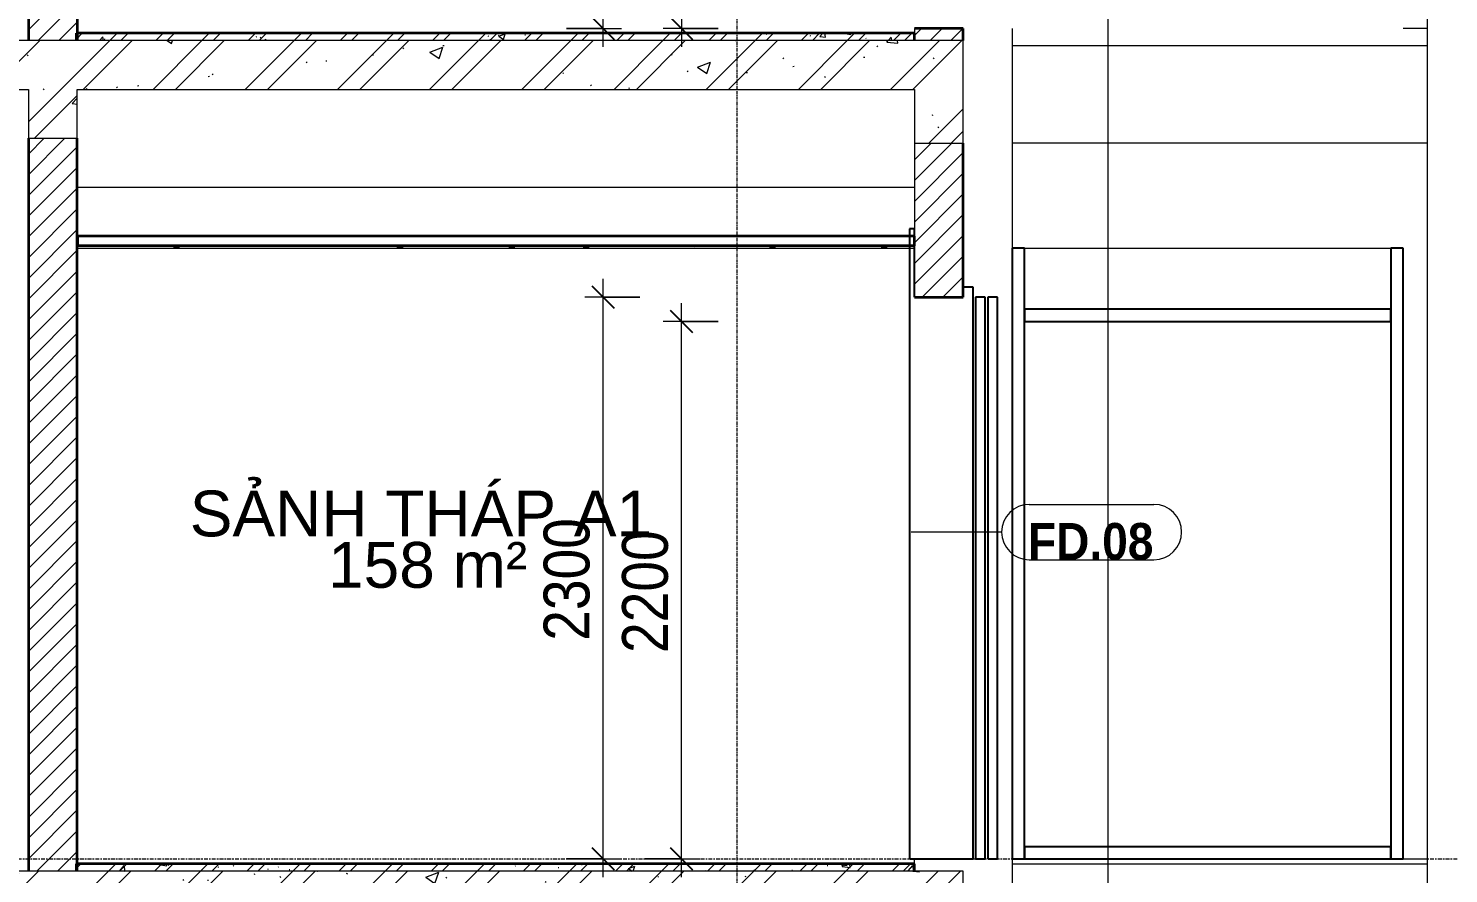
# Model space of a CAD drawing. Header units: millimetres. Extents: x 41641 to 74043, y -6777 to 34550.
# Drawn here: x 45537 to 51348, y 5540 to 9000 of the extents above; entities that cross this region are included whole.
import ezdxf

# ---------------------------------------------------------------- set-up
doc = ezdxf.new("R2010")
doc.units = ezdxf.units.MM
doc.linetypes.add('Centre', pattern=[31.75, 6.35, -4.7625, 15.875, -4.7625])
doc.linetypes.add('Grid Line', pattern=[22.225, 12.7, -3.175, 3.175, -3.175])
for name, color, linetype, lineweight in [('0-1', 7, 'Continuous', 5), ('A-ANNO-DIMS', 211, 'Continuous', 9), ('A-ANNO-DIMS-75', 211, 'Continuous', 9), ('A-AREA-IDEN', 2, 'Continuous', 9), ('A-CLNG-2', 7, 'Continuous', 35), ('A-CLNG-FNSH-1', 250, 'Continuous', 18), ('A-CLNG-PATT', 13, 'Continuous', 18), ('A-DETL-GENF-1', 9, 'Continuous', 18), ('A-DETL-THIN', 151, 'Continuous', 18), ('A-DOOR', 31, 'Continuous', 18), ('A-DOOR-1', 31, 'Continuous', 25), ('A-DOOR-IDEN', 31, 'Continuous', 9), ('A-FLOR', 192, 'Continuous', 18), ('A-FLOR-FNSH-1', 7, 'Continuous', 35), ('A-FLOR-LEVL-2', 51, 'Centre', 9), ('A-FLOR-PATT-3', 8, 'Continuous', 18), ('A-WALL', 113, 'Continuous', 18), ('A-WALL-1', 7, 'Continuous', 35), ('A-WALL-PATT', 111, 'Continuous', 18), ('S-BEAM-2', 250, 'Continuous', 18), ('S-COLS-1', 250, 'Continuous', 18), ('S-GRID-1', 1, 'Grid Line', 9)]:
    doc.layers.add(name, color=color, linetype=linetype, lineweight=lineweight)
doc.styles.add('Arial', font='arial.ttf', dxfattribs={"height": 187.5})
doc.styles.add('Arial_B', font='arialbd.ttf', dxfattribs={"width": 0.9, "height": 150})
doc.styles.add('UTM Avo', font='', dxfattribs={"width": 0.9, "height": 187.5})
doc.styles.get('UTM Avo').set_extended_font_data('UTM Avo')
doc.dimstyles.new('1_Dim_chi_tiet_2_5', dxfattribs={"dimscale": 304.8, "dimtxt": 187.368928, "dimasz": 0.295276, "dimexe": 0.246063, "dimexo": 0.0625, "dimgap": 0.024606, "dimtad": 1, "dimdec": 0, "dimrnd": 5, "dimzin": 0, "dimdsep": 46, "dimtxsty": 'UTM Avo', "dimblk1": 'OBLIQUE', "dimblk2": 'OBLIQUE', "dimsah": 1, "dimcen": 0.09, "dimdle": 0.246063, "dimazin": 0, "dimtfac": 1, "dimtdec": 4, "dimtix": 1, "dimtmove": 0, "dimatfit": 3, "dimfxl": 0.492126, "dimfxlon": 1, "dimtvp": 1, "dimtolj": 1, "dimtzin": 0, "dimarcsym": 2})
pattern_1 = [(45, (48873.26, 15725), (-42.4264, 42.4264), [])]
pattern_2 = [(50, (48873.26, 15725), (273.276, -23.909), [28.575, -314.325]), (355, (48873.26, 15725), (-52.865, 286.585), [22.86, -251.46]), (100.451, (48896.03, 15723), (220.414, 262.6745), [24.285, -267.135]), (46.184, (48873.26, 15801.2), (406.619, -63.065), [42.862, -471.487]), (96.636, (48907.14, 15795.94), (356.104, 371.141), [36.428, -400.703]), (351.184, (48873.26, 15801.2), (356.107, 371.138), [34.29, -377.19]), (21, (48911.36, 15782.15), (227.421, -153.398), [28.575, -314.325]), (326, (48911.36, 15782.15), (92.703, 276.282), [22.86, -251.46]), (71.451, (48930.3, 15769.37), (320.1254, 122.8816), [24.285, -267.135]), (37.5, (48873.26, 15725), (4.6325, 126.8326), [2.515, -245.897, 2.515, -252.755, -252.413]), (37.5, (48873.26, 15725), (4.6325, 126.8326), [-503.682, 2.515, -249.898]), (7.5, (48873.26, 15725), (100.2292, 150.2711), [2.515, -143.027, 2.515, -240.182, -96.203]), (7.5, (48873.26, 15725), (100.2292, 150.2711), [-388.239, 2.515, -93.688]), (327.5, (48788.3, 15725), (203.3868, -8.5935), [2.515, -92.735, 2.515, -294.665, -394.335]), (327.5, (48788.3, 15725), (203.3868, -8.5935), [-392.43, 2.515, -391.82]), (317.5, (48750.2, 15725), (222.1944, 38.1398), [2.515, -121.31, 2.515, -194.843, -280.035]), (317.5, (48750.2, 15725), (222.1944, 38.1398), [-321.183, 2.515, -277.52]), (45, (48873.26, 15725), (-94.2927, 94.2927), []), (45, (48873.26, 15867.88), (-94.2927, 94.2927), [])]
pattern_3 = [(50, (48873.26, 15725), (546.553, -47.817), [57.15, -628.65]), (355, (48873.26, 15725), (-105.728, 573.17), [45.72, -502.92]), (100.451, (48918.8, 15721), (440.828, 525.35), [48.57, -534.27]), (46.184, (48873.26, 15877.4), (813.237, -126.13), [85.725, -942.975]), (96.636, (48941, 15866.9), (712.21, 742.283), [72.855, -801.405]), (351.184, (48873.3, 15877.4), (712.215, 742.276), [68.58, -754.38]), (21, (48949.46, 15839.3), (454.843, -306.796), [57.15, -628.65]), (326, (48949.46, 15839.3), (185.406, 552.564), [45.72, -502.92]), (71.451, (48987.36, 15813.73), (640.251, 245.764), [48.57, -534.27]), (37.5, (48873.26, 15725), (9.2664, 253.665), [5.029, -491.795, 5.029, -505.511, -504.825]), (37.5, (48873.26, 15725), (9.2664, 253.665), [-1007.364, 5.029, -499.796]), (7.5, (48873.26, 15725), (200.4594, 300.5414), [5.029, -286.055, 5.029, -480.365, -192.405]), (7.5, (48873.26, 15725), (200.4594, 300.5414), [-776.478, 5.029, -187.376]), (327.5, (48703.33, 15725), (406.773, -17.1864), [5.029, -185.471, 5.029, -589.331, -788.67]), (327.5, (48703.33, 15725), (406.773, -17.1864), [-784.86, 5.029, -783.641]), (317.5, (48627.13, 15725), (444.388, 76.28), [5.029, -242.621, 5.029, -389.687, -560.07]), (317.5, (48627.13, 15725), (444.388, 76.28), [-642.366, 5.03, -555.04]), (45, (48873.26, 15725), (-188.5854, 188.5854), []), (45, (48873.26, 16010.75), (-188.5854, 188.5854), [])]

# ---------------------------------------------------------------- blocks, each defined once
blk = doc.blocks.new('NCV_TKTC_KET CAU_rvt-1-TKCS_THANG MÁY TM1 - MẶT CẮT')
at = {"layer": 'S-BEAM-2'}
for p, q in [((49561.9, 8930), (51261.9, 8930)), ((49561.9, 8930), (49561.9, 8530)), ((51261.9, 8530), (51261.9, 8930)), ((51261.9, 8530), (49561.9, 8530)), ((45737, 8350), (49161.9, 8350))]:
    blk.add_line(p, q, dxfattribs=at)
at = {"layer": 'S-COLS-1'}
for p, q in [((51261.9, -3850), (51261.9, 29350)), ((49561.9, 9000), (49561.9, 8100)), ((49161.9, 5580), (49161.9, 5600)), ((49561.9, 5600), (49561.9, 4700))]:
    blk.add_line(p, q, dxfattribs=at)
blk = doc.blocks.new('Thang may HIEN - Dài x Rộng - 2000x2000-V1-TKCS_THANG MÁY TM1 - MẶT CẮT')
at = {"layer": 'A-DOOR'}
blk.add_line((49611.9, 11500), (51111.9, 11500), dxfattribs=at)
at = {"layer": 'A-DOOR-1'}
for p, q in [((49161.9, 11580), (49141.9, 11580)), ((49141.9, 11580), (49141.9, 9000)), ((49161.9, 11300), (49161.9, 11580)), ((49611.9, 11500), (49561.9, 11500)), ((49561.9, 11500), (49561.9, 9000)), ((49611.9, 9000), (49611.9, 11500)), ((51161.9, 11500), (51111.9, 11500)), ((51111.9, 11500), (51111.9, 9000)), ((51161.9, 9000), (51161.9, 11500)), ((49401.9, 11340), (49361.9, 11340)), ((49361.9, 11340), (49361.9, 11300)), ((49401.9, 9000), (49401.9, 11340)), ((49361.9, 11300), (49161.9, 11300)), ((49452.3, 11300), (49412.3, 11300)), ((49412.3, 11300), (49412.3, 9000)), ((49452.3, 9000), (49452.3, 11300)), ((49502.3, 11300), (49462.3, 11300)), ((49462.3, 11300), (49462.3, 9000)), ((49502.3, 9000), (49502.3, 11300)), ((51111.9, 11250), (49611.9, 11250)), ((49611.9, 11250), (49611.9, 11200)), ((51111.9, 11200), (51111.9, 11250)), ((49611.9, 11200), (51111.9, 11200)), ((51111.9, 9050), (49611.9, 9050)), ((49611.9, 9050), (49611.9, 9000)), ((51111.9, 9000), (51111.9, 9050)), ((49141.9, 9000), (49401.9, 9000)), ((49412.3, 9000), (49452.3, 9000)), ((49462.3, 9000), (49502.3, 9000)), ((49561.9, 9000), (49611.9, 9000)), ((49611.9, 9000), (51111.9, 9000)), ((51111.9, 9000), (51161.9, 9000))]:
    blk.add_line(p, q, dxfattribs=at)
blk = doc.blocks.new('STN_Door Tag - STN_Door Tag-1788670-TKCS_THANG MÁY TM1 - MẶT CẮT')
at = {"layer": 'A-DOOR-IDEN'}
for p, q in [((49632.2, 10162.7), (50142.3, 10162.7)), ((49632.2, 9936.3), (50142.3, 9936.3))]:
    blk.add_line(p, q, dxfattribs=at)
for centre, start, end in [((49632.2, 10049.5), 90, 270), ((50142.3, 10049.5), 270, 90)]:
    blk.add_arc(centre, 113.2, start, end, dxfattribs=at)
blk = doc.blocks.new('DIMBLOCK15-TKCS_THANG MÁY TM1 - MẶT CẮT')
at = {"layer": 'A-ANNO-DIMS-75', "lineweight": 25}
for p, q in [((47888.6, 11300), (47843.6, 11345)), ((47888.6, 11300), (47933.6, 11255)), ((47888.6, 9000), (47843.6, 9045)), ((47888.6, 9000), (47933.6, 8955))]:
    blk.add_line(p, q, dxfattribs=at)
at = {"layer": 'A-ANNO-DIMS-75'}
for p, q in [((47888.6, 8925), (47888.6, 11375)), ((48038.6, 11300), (47813.6, 11300)), ((47888.6, 11300), (48038.6, 11300)), ((47738.6, 9000), (47963.6, 9000)), ((47888.6, 9000), (47738.6, 9000))]:
    blk.add_line(p, q, dxfattribs=at)
at = {"layer": 'A-ANNO-DIMS-75', "color": 0, "insert": (47645, 9893.2), "char_height": 187.5, "width": 616.236, "attachment_point": 1, "rotation": 90, "line_spacing_factor": 1.110334, "style": 'UTM Avo'}
blk.add_mtext('2300', dxfattribs=at)
blk = doc.blocks.new('_Oblique')
at = {"color": 0, "linetype": 'ByBlock', "lineweight": -2}
blk.add_line((-0.5, -0.5), (0.5, 0.5), dxfattribs=at)
blk = doc.blocks.new('DIMBLOCK16-TKCS_THANG MÁY TM1 - MẶT CẮT')
at = {"layer": 'A-ANNO-DIMS-75'}
for p, q in [((48209.5, 11275), (48209.5, 8925)), ((48359.5, 11200), (48134.5, 11200)), ((48209.5, 11200), (48359.5, 11200)), ((48359.5, 9000), (48134.5, 9000)), ((48209.5, 9000), (48359.5, 9000))]:
    blk.add_line(p, q, dxfattribs=at)
at = {"layer": 'A-ANNO-DIMS-75', "lineweight": 25}
for p, q in [((48209.5, 11200), (48164.5, 11245)), ((48209.5, 11200), (48254.5, 11155)), ((48209.5, 9000), (48164.5, 9045)), ((48209.5, 9000), (48254.5, 8955))]:
    blk.add_line(p, q, dxfattribs=at)
at = {"layer": 'A-ANNO-DIMS-75', "color": 0, "insert": (47965.9, 9843.2), "char_height": 187.5, "width": 616.236, "attachment_point": 1, "rotation": 90, "line_spacing_factor": 1.110334, "style": 'UTM Avo'}
blk.add_mtext('2200', dxfattribs=at)
blk = doc.blocks.new('DIMBLOCK17-TKCS_THANG MÁY TM1 - MẶT CẮT')
at = {"layer": 'A-ANNO-DIMS-75'}
for p, q in [((47888.6, 5525), (47888.6, 7975)), ((48038.6, 7900), (47813.6, 7900)), ((47888.6, 7900), (48038.6, 7900)), ((47738.6, 5600), (47963.6, 5600)), ((47888.6, 5600), (47738.6, 5600))]:
    blk.add_line(p, q, dxfattribs=at)
at = {"layer": 'A-ANNO-DIMS-75', "lineweight": 25}
for p, q in [((47888.6, 7900), (47843.6, 7945)), ((47888.6, 7900), (47933.6, 7855)), ((47888.6, 5600), (47843.6, 5645)), ((47888.6, 5600), (47933.6, 5555))]:
    blk.add_line(p, q, dxfattribs=at)
at = {"layer": 'A-ANNO-DIMS-75', "color": 0, "insert": (47645, 6493.2), "char_height": 187.5, "width": 616.236, "attachment_point": 1, "rotation": 90, "line_spacing_factor": 1.110334, "style": 'UTM Avo'}
blk.add_mtext('2300', dxfattribs=at)
blk = doc.blocks.new('DIMBLOCK18-TKCS_THANG MÁY TM1 - MẶT CẮT')
at = {"layer": 'A-ANNO-DIMS-75', "lineweight": 25}
for p, q in [((48209.5, 7800), (48164.5, 7845)), ((48209.5, 7800), (48254.5, 7755)), ((48209.5, 5600), (48164.5, 5645)), ((48209.5, 5600), (48254.5, 5555))]:
    blk.add_line(p, q, dxfattribs=at)
at = {"layer": 'A-ANNO-DIMS-75'}
for p, q in [((48209.5, 5525), (48209.5, 7875)), ((48359.5, 7800), (48134.5, 7800)), ((48209.5, 7800), (48359.5, 7800)), ((48059.5, 5600), (48284.5, 5600)), ((48209.5, 5600), (48059.5, 5600))]:
    blk.add_line(p, q, dxfattribs=at)
at = {"layer": 'A-ANNO-DIMS-75', "color": 0, "insert": (47965.9, 6443.2), "char_height": 187.5, "width": 616.236, "attachment_point": 1, "rotation": 90, "line_spacing_factor": 1.110334, "style": 'UTM Avo'}
blk.add_mtext('2200', dxfattribs=at)
blk = doc.blocks.new('DIMBLOCK21-TKCS_THANG MÁY TM1 - MẶT CẮT')
at = {"layer": 'A-ANNO-DIMS-75', "lineweight": 25}
for p, q in [((49952.9, 26000), (49907.9, 26045)), ((49952.9, 26000), (49997.9, 25955)), ((49952.9, -2000), (49907.9, -1955)), ((49952.9, -2000), (49997.9, -2045))]:
    blk.add_line(p, q, dxfattribs=at)
at = {"layer": 'A-ANNO-DIMS-75'}
for p, q in [((50102.9, 26000), (49877.9, 26000)), ((49952.9, 26000), (49952.9, -2000)), ((49952.9, 26000), (50102.9, 26000)), ((50102.9, -2000), (49877.9, -2000)), ((49952.9, -2000), (50102.9, -2000))]:
    blk.add_line(p, q, dxfattribs=at)
at = {"layer": 'A-ANNO-DIMS-75', "color": 0, "char_height": 187.5, "attachment_point": 1, "rotation": 90, "line_spacing_factor": 1.110334, "style": 'UTM Avo'}
for s, insert, width in [('HÀNH TRÌNH THANG MÁY', (50071.3, 10619), 3314.348), ('28000', (49709.3, 11679), 770.294)]:
    blk.add_mtext(s, dxfattribs=dict(at, insert=insert, width=width))

msp = doc.modelspace()

# ---------------------------------------------------------------- hatches: boundary and pattern name
at = {"layer": 'A-CLNG-PATT'}
h = msp.add_hatch(dxfattribs=at)
h.set_pattern_fill('FP_10', color=256, style=0, pattern_type=2)
h.set_pattern_definition([(0, (48873.26, 15725), (609.6, 152.4), [25.146, -432.054, 25.146, -432.054, -2438.4]), (0, (48873.26, 15725), (609.6, 152.4), [-914.4, 25.146, -889.254, 25.146, -432.054, -1066.8]), (0, (48873.26, 15725), (609.6, 152.4), [-2286, 25.146, -279.654, 25.146, -736.854]), (120, (49101.86, 15801.2), (-436.7823, 451.729), [25.146, -432.054, 25.146, -432.054, -2438.4]), (120, (49101.86, 15801.2), (-436.7823, 451.729), [-914.4, 25.146, -889.254, 25.146, -432.054, -1066.8]), (120, (49101.86, 15801.2), (-436.7823, 451.729), [-2286, 25.146, -279.654, 25.146, -736.854]), (240, (49178.06, 16106), (-172.8177, -604.129), [25.146, -432.054, 25.146, -432.054, -2438.4]), (240, (49178.06, 16106), (-172.8177, -604.129), [-914.4, 25.146, -889.254, 25.146, -432.054, -1066.8]), (240, (49178.06, 16106), (-172.8177, -604.129), [-2286, 25.146, -279.654, 25.146, -736.854])])
h.paths.add_polyline_path([(48752.4, 8100), (49161.9, 8100), (49161.9, 8110), (45737.4, 8110), (45737.4, 8100), (47454.3, 8100)])
at = {"layer": 'A-DETL-GENF-1'}
h = msp.add_hatch(dxfattribs=at)
h.set_pattern_fill('FP_3', color=256, style=0, pattern_type=2)
h.set_pattern_definition(pattern_3)
h.paths.add_polyline_path([(53858.6, 8350), (53858.6, 8950), (51461.9, 8950), (51461.9, 8530), (51661.9, 8530), (51661.9, 8750), (53362.4, 8750), (53362.4, 8350)])
h.paths.add_polyline_path([(44536.9, 8350), (44536.9, 8750), (45537, 8750), (45537, 8550), (45737, 8550), (45737, 8750), (49161.9, 8750), (49161.9, 8530), (49361.9, 8530), (49361.9, 8950), (43732, 8950), (43732, 8750), (44235.3, 8750), (44235.3, 8350)])
h = msp.add_hatch(dxfattribs=at)
h.set_pattern_fill('FP_3', color=256, style=0, pattern_type=2)
h.set_pattern_definition(pattern_3)
h.paths.add_polyline_path([(44235.3, 4950), (44536.9, 4950), (44536.9, 5350), (45537, 5350), (45537, 5150), (45737, 5150), (45737, 5350), (49161.9, 5350), (49161.9, 5130), (49361.9, 5130), (49361.9, 5550), (43732, 5550), (43732, 5350), (44235.3, 5350), (44235.3, 5255.9)])
h.paths.add_polyline_path([(53858.6, 4950), (53858.6, 5550), (51461.9, 5550), (51461.9, 5130), (51661.9, 5130), (51661.9, 5350), (53362.4, 5350), (53362.4, 4950)])
at = {"layer": 'A-FLOR-PATT-3'}
h = msp.add_hatch(dxfattribs=at)
h.set_pattern_fill('FP_2', color=256, style=0, pattern_type=2)
h.set_pattern_definition(pattern_2)
h.paths.add_polyline_path([(45732, 8950), (49161.9, 8950.1), (49161.9, 8980), (45732, 8980)])
h = msp.add_hatch(dxfattribs=at)
h.set_pattern_fill('FP_2', color=256, style=0, pattern_type=2)
h.set_pattern_definition(pattern_2)
h.paths.add_polyline_path([(46156.1, 5550), (49161.9, 5550), (49161.9, 5580), (45732, 5580), (45732, 5550), (45737, 5550)])
at = {"layer": 'A-WALL-PATT'}
h = msp.add_hatch(dxfattribs=at)
h.set_pattern_fill('FP_1', color=256, style=0, pattern_type=2)
h.set_pattern_definition(pattern_1)
h.paths.add_polyline_path([(45737, 8950), (45737, 11950), (45537, 11950), (45537, 8950)])
h = msp.add_hatch(dxfattribs=at)
h.set_pattern_fill('FP_1', color=256, style=0, pattern_type=2)
h.set_pattern_definition(pattern_1)
h.paths.add_polyline_path([(49361.9, 7900), (49361.9, 8530), (49161.9, 8530), (49161.9, 7900)])
h.paths.add_polyline_path([(49161.9, 8950), (49361.9, 8950.1), (49361.9, 9000), (49161.9, 9000), (49161.9, 8950.1)])
h = msp.add_hatch(dxfattribs=at)
h.set_pattern_fill('FP_1', color=256, style=0, pattern_type=2)
h.set_pattern_definition(pattern_1)
h.paths.add_polyline_path([(45737, 5550), (45737, 8550), (45537, 8550), (45537, 5550)])

# ---------------------------------------------------------------- linework, layer by layer
at = {"layer": 'A-CLNG-2'}
for p, q in [((49161.9, 8150), (45737.4, 8150)), ((45737.4, 8150), (45737.4, 8110)), ((49161.9, 8110), (49161.9, 8150)), ((49161.9, 8110), (45737.4, 8110))]:
    msp.add_line(p, q, dxfattribs=at)
at = {"layer": 'A-CLNG-FNSH-1'}
for p, q in [((45737.4, 8110), (45737.4, 8100)), ((45737.4, 8100), (49161.9, 8100)), ((49161.9, 8100), (49161.9, 8110))]:
    msp.add_line(p, q, dxfattribs=at)
at = {"layer": 'A-DETL-THIN'}
for p, q in [((49361.9, 8950), (43732, 8950)), ((49361.9, 8530), (49361.9, 8950)), ((44536.9, 8750), (45537, 8750)), ((45537, 8750), (45537, 8550)), ((45737, 8550), (45737, 8750)), ((45737, 8750), (49161.9, 8750)), ((49161.9, 8750), (49161.9, 8530)), ((45537, 8550), (45737, 8550)), ((49161.9, 8530), (49361.9, 8530)), ((49361.9, 5550), (43732, 5550)), ((49361.9, 5130), (49361.9, 5550))]:
    msp.add_line(p, q, dxfattribs=at)
at = {"layer": 'A-DOOR-IDEN'}
msp.add_line((49149.4, 6938.9), (49519, 6938.9), dxfattribs=at)
at = {"layer": 'A-FLOR'}
msp.add_line((49561.9, 5580), (51261.9, 5580), dxfattribs=at)
at = {"layer": 'A-FLOR-FNSH-1'}
for p, q in [((49161.9, 8980), (45732, 8980)), ((45732, 8980), (45732, 8950)), ((49161.9, 8950.1), (49161.9, 8980)), ((49161.9, 5580), (45732, 5580)), ((45732, 5580), (45732, 5550)), ((49161.9, 5550), (49161.9, 5580))]:
    msp.add_line(p, q, dxfattribs=at)
at = {"layer": 'A-FLOR-LEVL-2'}
msp.add_line((41640.6, 5600), (55864.2, 5600), dxfattribs=at)
at = {"layer": 'A-WALL'}
for p, q in [((49161.9, 9000), (49161.9, 8950.1)), ((49561.9, 9000), (49561.9, 8100)), ((51261.9, 9000), (51161.9, 9000)), ((51261.9, 5600), (51261.9, 9000)), ((49161.9, 8530), (49161.9, 7900)), ((51161.9, 5600), (51261.9, 5600))]:
    msp.add_line(p, q, dxfattribs=at)
at = {"layer": 'A-WALL-1'}
for p, q in [((45537, 11950), (45537, 8950)), ((45737, 11950), (45737, 8950)), ((49361.9, 9000), (49161.9, 9000)), ((49361.9, 8950.1), (49361.9, 9000)), ((45537, 8550), (45537, 5550)), ((45737, 5550), (45737, 8550)), ((49361.9, 7900), (49361.9, 8530)), ((49161.9, 7900), (49361.9, 7900))]:
    msp.add_line(p, q, dxfattribs=at)
at = {"layer": 'S-GRID-1'}
msp.add_line((48436.9, -4226.6), (48436.9, 32417.5), dxfattribs=at)

# ---------------------------------------------------------------- block references
at = {"layer": '0-1'}
msp.add_blockref('NCV_TKTC_KET CAU_rvt-1-TKCS_THANG MÁY TM1 - MẶT CẮT', (0, 0), dxfattribs=at)
at = {"layer": 'A-DOOR'}
msp.add_blockref('Thang may HIEN - Dài x Rộng - 2000x2000-V1-TKCS_THANG MÁY TM1 - MẶT CẮT', (0, -3400), dxfattribs=at)
at = {"layer": 'A-DOOR-IDEN'}
msp.add_blockref('STN_Door Tag - STN_Door Tag-1788670-TKCS_THANG MÁY TM1 - MẶT CẮT', (0, -3111.4), dxfattribs=at)

# ---------------------------------------------------------------- texts
at = {"layer": 'A-AREA-IDEN', "char_height": 187.5, "line_spacing_factor": 0.936439, "style": 'Arial'}
for s, insert, width, attachment_point in [('\\pt3.75,7.5,11.25,15,18.75,22.5,26.25,30,33.75,37.5,41.25,45,48.75,52.5,56.25,60,63.75,67.5,71.25,75,78.75,82.5,86.25,90,93.75,97.5,101.25,105,108.75,112.5,116.25,120;SẢNH THÁP A1', (47143.2, 6917.9), 1895.25, 8), ('\\pt3.75,7.5,11.25,15,18.75,22.5,26.25,30,33.75,37.5,41.25,45,48.75,52.5,56.25,60,63.75,67.5,71.25,75,78.75,82.5,86.25,90,93.75,97.5,101.25,105,108.75,112.5,116.25,120;158 m²', (47170.4, 6802.6), 823.5, 5)]:
    msp.add_mtext(s, dxfattribs=dict(at, insert=insert, width=width, attachment_point=attachment_point))
at = {"layer": 'A-DOOR-IDEN', "insert": (49883.4, 6899.2), "char_height": 150, "width": 527.175, "attachment_point": 5, "line_spacing_factor": 0.936439, "style": 'Arial_B'}
msp.add_mtext('\\pt3.375,6.75,10.125,13.5,16.875,20.25,23.625,27,30.375,33.75,37.125,40.5,43.875,47.25,50.625,54,57.375,60.75,64.125,67.5,70.875,74.25,77.625,81,84.375,87.75,91.125,94.5,97.875,101.25,104.625,108;FD.08', dxfattribs=at)

# ---------------------------------------------------------------- dimensions: what is measured, and where the dimension line sits
at = {"layer": 'A-ANNO-DIMS'}
dim = msp.add_linear_dim(base=(49952.9, -2000), p1=(50102.9, 26000), p2=(50102.9, -2000), angle=90, text='<>\\XHÀNH TRÌNH THANG MÁY', dimstyle='1_Dim_chi_tiet_2_5', override={"dimpost": '<>', "dimfxl": 28000}, dxfattribs=at)
dim.commit()
dim.dimension.update_dxf_attribs({"geometry": 'DIMBLOCK21-TKCS_THANG MÁY TM1 - MẶT CẮT', "text_midpoint": (49952.9, 12000)})
for base, p1, p2, override, picture, middle in [((47888.6, 11300), (47738.6, 9000), (48038.6, 11300), {"dimpost": '<>', "dimfxl": 2319.482701}, 'DIMBLOCK15-TKCS_THANG MÁY TM1 - MẶT CẮT', (47784, 10150)), ((48209.5, 9000), (48359.5, 11200), (48359.5, 9000), {"dimpost": '<>', "dimfxl": 2200}, 'DIMBLOCK16-TKCS_THANG MÁY TM1 - MẶT CẮT', (48105, 10100)), ((47888.6, 7900), (47738.6, 5600), (48038.6, 7900), {"dimpost": '<>', "dimfxl": 2319.482701}, 'DIMBLOCK17-TKCS_THANG MÁY TM1 - MẶT CẮT', (47784, 6750)), ((48209.5, 7800), (48059.5, 5600), (48359.5, 7800), {"dimpost": '<>', "dimfxl": 2220.360331}, 'DIMBLOCK18-TKCS_THANG MÁY TM1 - MẶT CẮT', (48105, 6700))]:
    dim = msp.add_linear_dim(base=base, p1=p1, p2=p2, angle=90, dimstyle='1_Dim_chi_tiet_2_5', override=override, dxfattribs=at)
    dim.commit()
    dim.dimension.update_dxf_attribs({"geometry": picture, "text_midpoint": middle})

doc.saveas('drawing.dxf')
